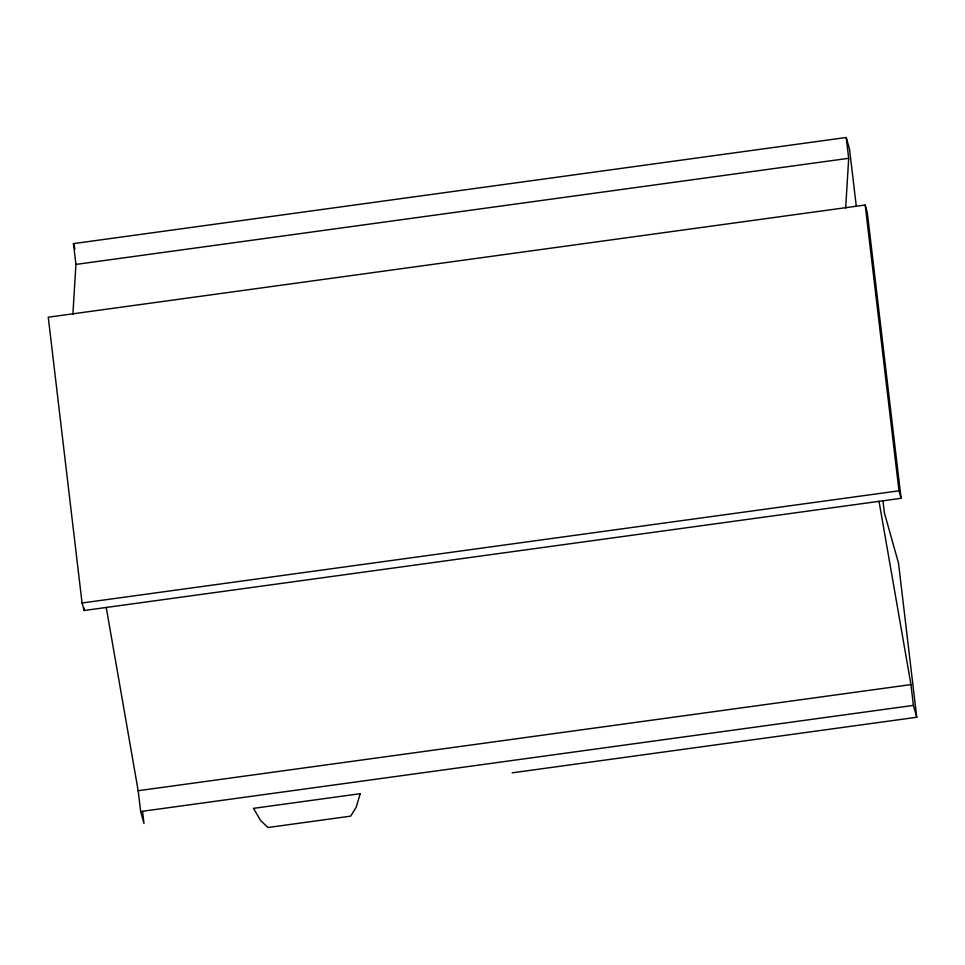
<?xml version="1.0" encoding="UTF-8"?>
<svg xmlns="http://www.w3.org/2000/svg" width="965" height="965" viewBox="0 0 965 965"><rect width="100%" height="100%" fill="white"/><g stroke="black" fill="none" stroke-linecap="round" stroke-linejoin="round"><path stroke-width="1.45" d="M72.882 314.325L75.921 264.422L73.461 243.626L846.233 137.488L849.562 149.358L856.293 206.257M845.654 208.187L848.693 158.296L846.233 137.488M75.921 264.422L848.693 158.296M865.183 205.002L48.25 317.208L82.061 603.004L84.16 610.495L901.093 498.302L867.282 212.493L865.183 205.002L898.994 490.811L901.093 498.302M82.061 603.004L898.994 490.811M106.246 607.468L138.176 790.721L910.948 684.595L913.409 705.391L916.75 717.26L512.174 772.832M138.176 790.721L140.649 811.529L913.409 705.391M73.461 243.626L74.944 248.898M140.649 811.529L143.978 823.398L142.567 811.444M879.019 501.33L910.948 684.595M916.75 717.26L898.499 563.041L884.362 512.705L882.951 500.775M83.81 607.504L84.16 610.495M360.198 793.7L356.169 807.331L350.645 816.149L267.968 827.512L260.562 820.467L253.481 808.356L360.198 793.7"/></g></svg>
